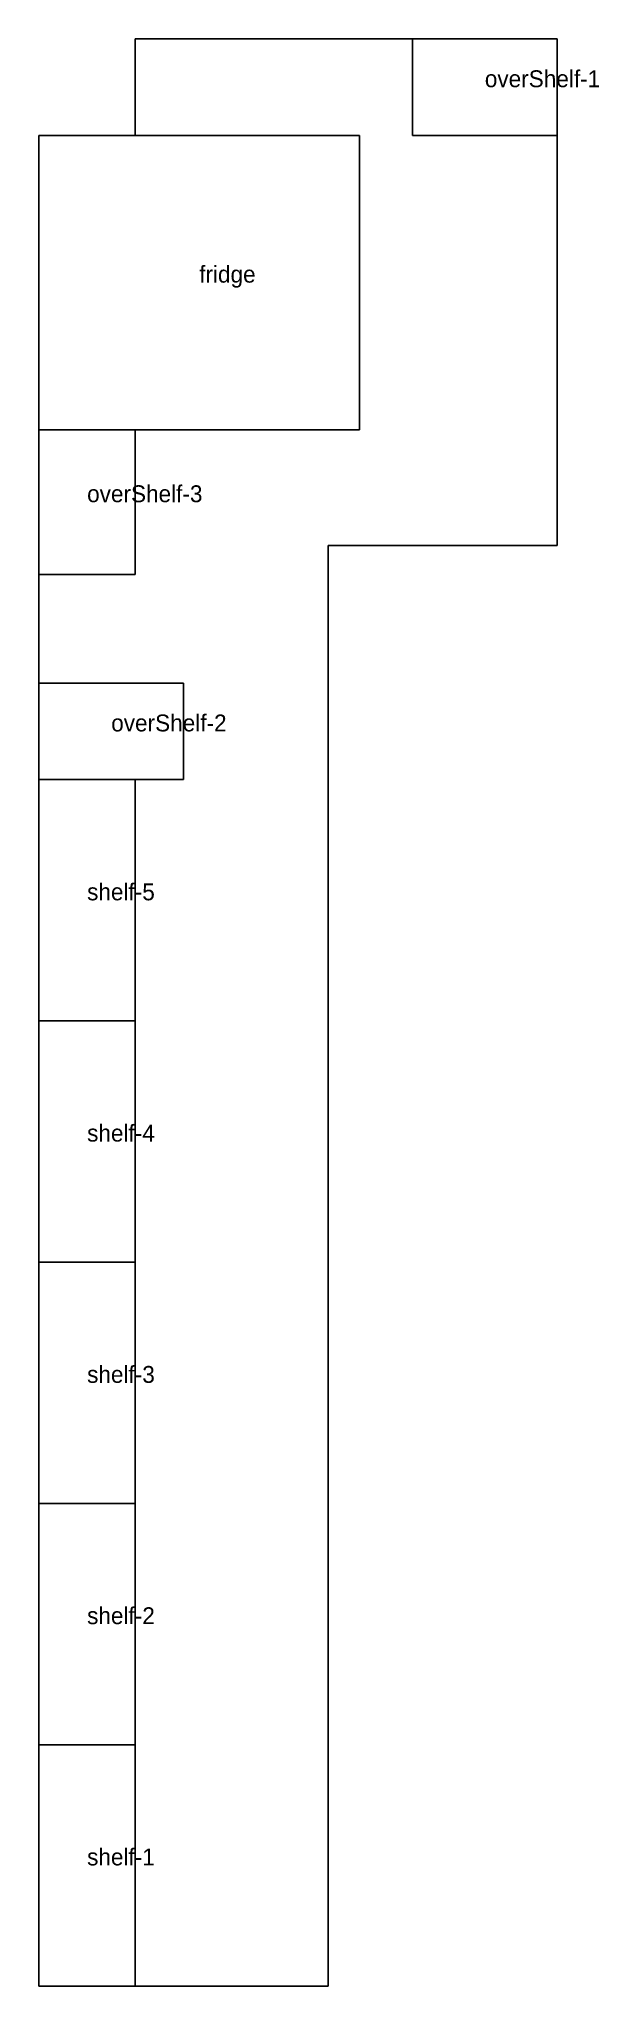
# Model space of a CAD drawing. Extents: x 55898 to 58222, y 29483 to 37553.
import ezdxf

# ---------------------------------------------------------------- set-up
doc = ezdxf.new("R2010")
doc.units = 0

msp = doc.modelspace()

# ---------------------------------------------------------------- linework, layer by layer
at = {"layer": 'DOOR', "color": 1}
msp.add_line((58048.3095, 36773.106), (58048.3095, 36073.106), dxfattribs=at)
at = {"layer": 'FRIDGE', "color": 30}
for p, q in [((55898.3095, 37153.107), (55898.3095, 35933.107)), ((57228.3095, 37153.107), (55898.3095, 37153.107)), ((57228.3095, 35933.107), (57228.3095, 37153.107)), ((55898.3095, 35933.107), (57228.3095, 35933.107))]:
    msp.add_line(p, q, dxfattribs=at)
at = {"layer": 'OPENING_FRONT', "color": 1}
msp.add_line((57228.3095, 37153.107), (57228.3095, 35933.107), dxfattribs=at)
at = {"layer": 'OVER_SHELF', "color": 6}
for p, q in [((58048.3095, 37553.106), (57448.3095, 37553.106)), ((57448.3095, 37553.106), (57448.3095, 37153.106)), ((58048.3095, 37153.106), (58048.3095, 37553.106)), ((57448.3095, 37153.106), (58048.3095, 37153.106)), ((56298.3095, 35933.107), (55898.3095, 35933.107)), ((55898.3095, 35933.107), (55898.3095, 35333.107)), ((56298.3095, 35333.107), (56298.3095, 35933.107)), ((55898.3095, 35333.107), (56298.3095, 35333.107)), ((56498.3095, 34883.107), (55898.3095, 34883.107)), ((55898.3095, 34883.107), (55898.3095, 34483.107)), ((56498.3095, 34483.107), (56498.3095, 34883.107)), ((55898.3095, 34483.107), (56498.3095, 34483.107))]:
    msp.add_line(p, q, dxfattribs=at)
at = {"layer": 'ROOM', "color": 4}
for p, q in [((56298.3095, 37153.107), (56298.3095, 37553.106)), ((56298.3095, 37553.106), (58048.3095, 37553.106)), ((58048.3095, 37553.106), (58048.3095, 35453.106)), ((55898.3095, 29483.107), (55898.3095, 37153.107)), ((55898.3095, 37153.107), (56298.3095, 37153.107)), ((58048.3095, 35453.106), (57098.3095, 35453.106)), ((57098.3095, 35453.106), (57098.3095, 29483.107)), ((57098.3095, 29483.107), (55898.3095, 29483.107))]:
    msp.add_line(p, q, dxfattribs=at)
at = {"layer": 'SHELF', "color": 5}
for p, q in [((56298.3095, 34483.107), (55898.3095, 34483.107)), ((55898.3095, 34483.107), (55898.3095, 33483.107)), ((56298.3095, 33483.107), (56298.3095, 34483.107)), ((56298.3095, 33483.107), (55898.3095, 33483.107)), ((55898.3095, 33483.107), (55898.3095, 32483.107)), ((55898.3095, 33483.107), (56298.3095, 33483.107)), ((56298.3095, 32483.107), (56298.3095, 33483.107)), ((56298.3095, 32483.107), (55898.3095, 32483.107)), ((55898.3095, 32483.107), (55898.3095, 31483.107)), ((55898.3095, 32483.107), (56298.3095, 32483.107)), ((56298.3095, 31483.107), (56298.3095, 32483.107)), ((56298.3095, 31483.107), (55898.3095, 31483.107)), ((55898.3095, 31483.107), (55898.3095, 30483.107)), ((55898.3095, 31483.107), (56298.3095, 31483.107)), ((56298.3095, 30483.107), (56298.3095, 31483.107)), ((56298.3095, 30483.107), (55898.3095, 30483.107)), ((55898.3095, 30483.107), (55898.3095, 29483.107)), ((55898.3095, 30483.107), (56298.3095, 30483.107)), ((56298.3095, 29483.107), (56298.3095, 30483.107)), ((55898.3095, 29483.107), (56298.3095, 29483.107))]:
    msp.add_line(p, q, dxfattribs=at)

# ---------------------------------------------------------------- texts
at = {"layer": 'LABELS', "color": 7}
for s, p in [('overShelf-1', (57748.3095, 37353.106)), ('fridge', (56563.3095, 36543.107)), ('overShelf-3', (56098.3095, 35633.107)), ('overShelf-2', (56198.3095, 34683.107)), ('shelf-5', (56098.3095, 33983.107)), ('shelf-4', (56098.3095, 32983.107)), ('shelf-3', (56098.3095, 31983.107)), ('shelf-2', (56098.3095, 30983.107)), ('shelf-1', (56098.3095, 29983.107))]:
    msp.add_text(s, height=70, dxfattribs=at).set_placement(p)

doc.saveas('drawing.dxf')
